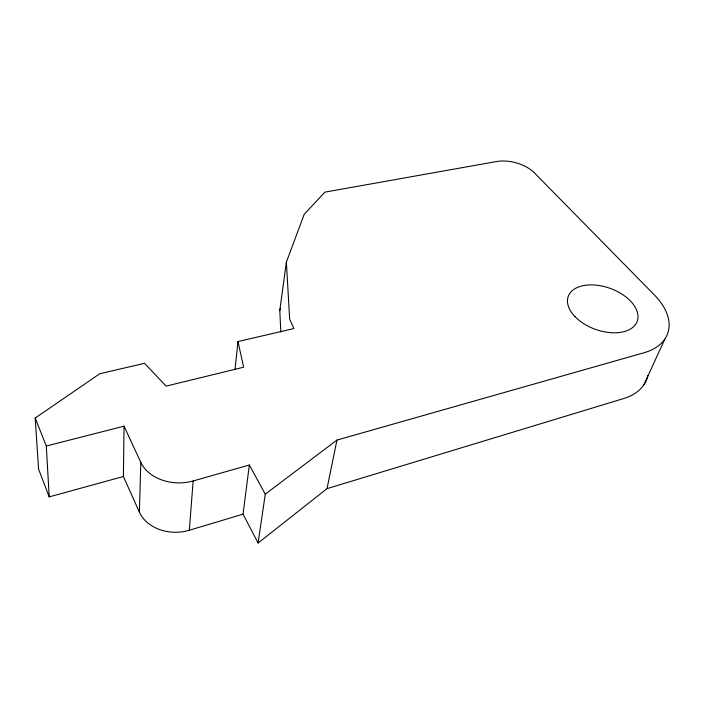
<?xml version="1.0" encoding="UTF-8"?>
<svg xmlns="http://www.w3.org/2000/svg" width="704" height="704" viewBox="0 0 704 704"><rect width="100%" height="100%" fill="white"/><g stroke="black" fill="none" stroke-linecap="round" stroke-linejoin="round"><path stroke-width="1.06" d="M123.402 476.494L124.027 426.175L46.297 446.028L49.218 496.883L123.402 476.494L139.41 512.178A38.192 29.911 0.2 0 0 189.323 530.253L243.047 514.149L249.348 464.992L193.142 480.973L189.323 530.253M139.41 512.178L140.818 462.378L124.027 426.175M235.03 369.424L237.978 341.563L293.885 328.548L289.634 318.991L286.378 262.143L304.207 214.324L324.896 192.13L496.663 161.515A28.23 15.215 14.8 0 1 534.354 172.823L654.403 294.976A68.895 40.946 19.8 0 1 643.922 352.774L336.934 440.088L265.267 494.164L258.095 543.022L327.026 488.646L623.533 398.587A66.343 41.501 20.5 0 0 647.856 375.584M280.826 332.015L279.787 310.385L286.378 262.143M327.026 488.646L336.934 440.088M279.787 310.385L280.535 308.317M643.975 384.692L664.787 339.161M49.218 496.883L38.562 469.102L35.2 418.044L99.713 373.754L144.566 363.308L166.109 386.126L243.654 367.215L237.978 341.563M249.348 464.992L265.267 494.164M243.047 514.149L258.095 543.022M35.2 418.044L46.297 446.028M193.142 480.973A39.978 30.043 1.4 0 1 140.818 462.378M574.957 316.606A36.661 21.78 19.8 0 0 635.457 324.579A36.661 21.78 19.8 0 0 597.784 285.331A36.661 21.78 19.8 0 0 574.957 316.606"/></g></svg>
